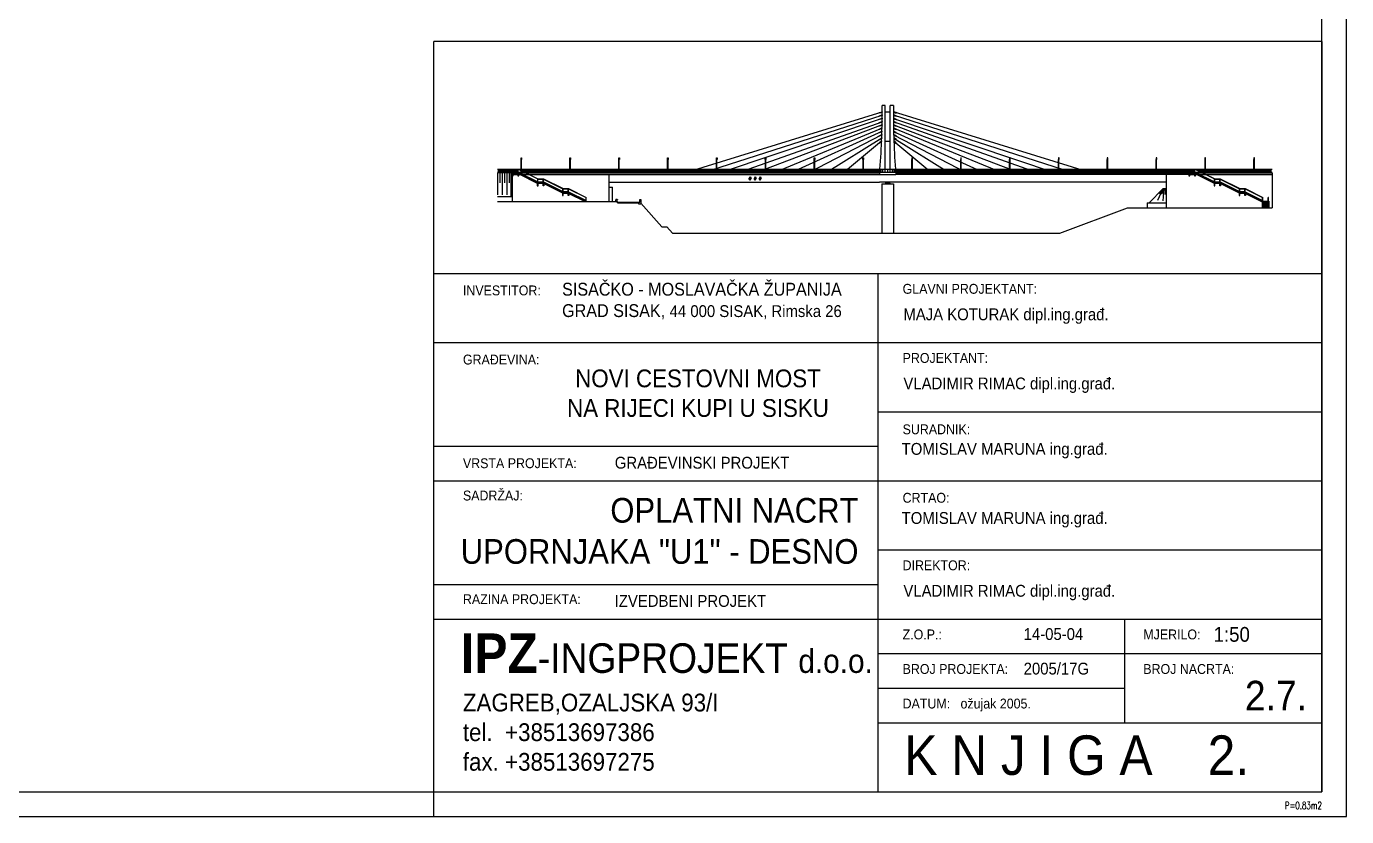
# Model space of a CAD drawing. Extents: x 4294 to 9958, y 64482 to 68154.
# Drawn here: x 8620 to 9958, y 64482 to 65282 of the extents above; entities that cross this region are included whole.
import ezdxf
from ezdxf.enums import TextEntityAlignment as Align

# ---------------------------------------------------------------- set-up
doc = ezdxf.new("R2010")
doc.units = 0
doc.header["$LTSCALE"] = 50
for name, color, linetype in [('BETON', 7, 'CONTINUOUS'), ('BETON tan', 40, 'CONTINUOUS'), ('FILE', 8, 'CONTINUOUS'), ('KOLNIK', 5, 'CONTINUOUS'), ('Lezajevi', 8, 'CONTINUOUS'), ('POM', 9, 'CONTINUOUS'), ('SRAFURA', 8, 'CONTINUOUS'), ('TEKST', 7, 'CONTINUOUS')]:
    doc.layers.add(name, color=color, linetype=linetype)
doc.styles.add('KOTE', font='romans.shx', dxfattribs={"width": 0.7})
doc.styles.get("Standard").update_dxf_attribs({"font": 'romans.shx', "width": 0.9})

# ---------------------------------------------------------------- blocks, each defined once
blk = doc.blocks.new('A$C10FF7760')
at = {"layer": 'POM'}
for p, q in [((-10, 110), (-10, 400)), ((-10, 400), (5, 400)), ((-10, 399), (5, 399)), ((-10, 398), (5, 398)), ((-10, 18), (-10, 105)), ((-10, 0), (-10, 15)), ((5, 110), (5, 400)), ((5, 18), (5, 105)), ((5, 0), (5, 15))]:
    blk.add_line(p, q, dxfattribs=at)
for points in [[(7, 400), (-12, 400), (-12, 460), (7, 460)], [(-10, 457), (5, 457), (5, 402), (-10, 402)]]:
    blk.add_lwpolyline(points, close=True, dxfattribs=at)
blk = doc.blocks.new('A$C164337F3')
at = {"layer": 'POM'}
for p, q in [((38, 0), (38, 87)), ((76, 0), (76, 87)), ((114, 0), (114, 87)), ((152, 0), (152, 87)), ((190, 0), (190, 87)), ((228, 0), (228, 87)), ((267, 0), (267, 87)), ((305, 0), (305, 87)), ((343, 0), (343, 87)), ((381, 0), (381, 87)), ((419, 0), (419, 87)), ((457, 0), (457, 87))]:
    blk.add_line(p, q, dxfattribs=at)
blk = doc.blocks.new('A$C49D84F91')
at = {"layer": 'POM'}
for p, q in [((-500, 0), (-500, 105)), ((-495, 0), (-495, 105)), ((-495, 18), (0, 18)), ((-495, 15), (0, 15))]:
    blk.add_line(p, q, dxfattribs=at)
at = {"layer": 'SRAFURA'}
blk.add_blockref('A$C164337F3', (-495, 18), dxfattribs=at)
blk = doc.blocks.new('A$C133E7977')
at = {"layer": 'POM'}
for p, q in [((0, 18), (495, 18)), ((0, 15), (495, 15)), ((495, 0), (495, 105)), ((500, 0), (500, 105))]:
    blk.add_line(p, q, dxfattribs=at)
at = {"layer": 'SRAFURA'}
blk.add_blockref('A$C164337F3', (0, 18), dxfattribs=at)
blk = doc.blocks.new('A$C72ED04D8')
at = {"layer": 'SRAFURA'}
for p in [(0, 0), (500, 0), (1000, 0)]:
    blk.add_blockref('A$C133E7977', p, dxfattribs=at)
blk = doc.blocks.new('A$C5AD1124D')
at = {"layer": 'POM'}
for p, q in [((-500, -105), (-500, 0)), ((-495, -105), (-495, 0)), ((-457, -87), (-457, 0)), ((-419, -87), (-419, 0)), ((-381, -87), (-381, 0)), ((-343, -87), (-343, 0)), ((-305, -87), (-305, 0)), ((-267, -87), (-267, 0)), ((-228, -87), (-228, 0)), ((-190, -87), (-190, 0)), ((-152, -87), (-152, 0)), ((-114, -87), (-114, 0)), ((-76, -87), (-76, 0)), ((-38, -87), (-38, 0)), ((-495, -87), (0, -87)), ((-495, -90), (0, -90))]:
    blk.add_line(p, q, dxfattribs=at)
blk = doc.blocks.new('A$C38323F23')
at = {"layer": 'Lezajevi'}
for p, q in [((-63, 43), (-69, 50)), ((-69, 50), (70, 50)), ((0, 20), (-65, 20)), ((-65, 20), (-65, 0)), ((-65, 0), (65, 0)), ((-58, 43), (-63, 43)), ((-58, 43), (-62, 43)), ((-58, 43), (-58, 39)), ((-58, 43), (58, 43)), ((-58, 39), (58, 39)), ((-58, 25), (-58, 20)), ((-58, 25), (58, 25)), ((-54, 25), (-54, 39)), ((65, 20), (0, 20)), ((54, 25), (54, 39)), ((58, 43), (58, 39)), ((58, 43), (63, 43)), ((58, 25), (58, 20)), ((59, 43), (63, 43)), ((63, 43), (70, 50)), ((65, 20), (65, 0))]:
    blk.add_line(p, q, dxfattribs=at)
blk = doc.blocks.new('A$C42A04A62')
at = {"layer": 'POM'}
h = blk.add_hatch(color=256, dxfattribs=at)
h.paths.add_polyline_path([(2932.6, -427.8), (2932.6, -431.2), (2914.2, -436.9), (2913.2, -433.7)])
h.paths.add_polyline_path([(2932.6, -475.2), (2914.4, -481.3), (2913.3, -478.2), (2932.6, -471.7)])
h.paths.add_polyline_path([(2932.7, -453.2), (2914.3, -459.1), (2913.3, -455.9), (2932.7, -449.8)])
h = blk.add_hatch(color=256, dxfattribs=at)
h.paths.add_polyline_path([(3008.8, -427.8), (3008.8, -431.2), (3027.2, -436.9), (3028.2, -433.7)])
h.paths.add_polyline_path([(3008.8, -475.2), (3027, -481.3), (3028.1, -478.2), (3008.8, -471.7)])
h.paths.add_polyline_path([(3008.7, -453.2), (3027.1, -459.1), (3028.1, -455.9), (3008.7, -449.8)])
h = blk.add_hatch(color=256, dxfattribs=at)
h.paths.add_polyline_path([(2930.8, -585.4), (2914, -594.1), (2912.5, -591.1), (2930.9, -581.6)])
h.paths.add_polyline_path([(2931.3, -563.3), (2914, -571.2), (2912.7, -568.2), (2931.4, -559.7)])
h.paths.add_polyline_path([(2931.8, -541.3), (2914.1, -548.5), (2912.9, -545.5), (2931.9, -537.7)])
h.paths.add_polyline_path([(2932.2, -519.3), (2914.3, -526), (2913.1, -522.9), (2932.2, -515.7)])
h.paths.add_polyline_path([(2932.5, -497.2), (2914.4, -503.6), (2913.3, -500.5), (2932.5, -493.7)])
h = blk.add_hatch(color=256, dxfattribs=at)
h.paths.add_polyline_path([(3010.7, -585.4), (3027.4, -594.1), (3029, -591.1), (3010.6, -581.6)])
h.paths.add_polyline_path([(3010.1, -563.3), (3027.4, -571.2), (3028.8, -568.2), (3010, -559.7)])
h.paths.add_polyline_path([(3009.6, -541.3), (3027.3, -548.5), (3028.5, -545.5), (3009.5, -537.7)])
h.paths.add_polyline_path([(3009.2, -519.3), (3027.1, -526), (3028.3, -522.9), (3009.2, -515.7)])
h.paths.add_polyline_path([(3009, -497.2), (3027.1, -503.6), (3028.2, -500.5), (3008.9, -493.7)])
h = blk.add_hatch(color=256, dxfattribs=at)
h.paths.add_polyline_path([(2929.3, -629.7), (2915.1, -641.4), (2913, -638.8), (2929.4, -625.3)])
h.paths.add_polyline_path([(2930.1, -607.5), (2914.2, -617.4), (2912.4, -614.6), (2930.2, -603.5)])
h = blk.add_hatch(color=256, dxfattribs=at)
h.paths.add_polyline_path([(3012.2, -629.7), (3026.3, -641.4), (3028.4, -638.8), (3012, -625.3)])
h.paths.add_polyline_path([(3011.4, -607.5), (3027.2, -617.4), (3029, -614.6), (3011.2, -603.5)])
for points in [[(2040.3, -870.5), (2040.3, -887.2), (2034.8, -878.9)], [(2108.9, -887.2), (2108.9, -870.5), (2114.5, -878.9)], [(1289.9, -1051.6), (1289.9, -1043.1), (1144.7, -1043.1), (1144.7, -1038.7), (1296, -1038.7), (1296, -1021), (1302.6, -1021), (1302.6, -1051.6)]]:
    blk.add_hatch(color=256, dxfattribs=at).paths.add_polyline_path(points)
h = blk.add_hatch(dxfattribs=at)
h.set_pattern_fill('DOTS', color=256, scale=13.728, style=0)
h.set_pattern_definition([(0, (698.3724, -4210.1642), (0.429, 0.858), [0, -0.858])])
h.paths.add_polyline_path([(2074.6, -887.2), (2080.1, -878.9), (2074.6, -870.5), (2069.1, -878.9)])
for p, q in [((1599.5, -839.6), (2932.6, -429.5)), ((2913.2, -433.7), (2932.6, -427.8)), ((2914.2, -436.9), (2913.2, -433.7)), ((2932.6, -431.2), (2914.2, -436.9)), ((2954.2, -385.5), (2932.2, -385.5)), ((2932.6, -427.8), (2932.6, -431.2)), ((2954.2, -837.5), (2954.2, -385.5)), ((2954.2, -429.5), (2987.2, -429.5)), ((2954.2, -429.5), (2987.2, -429.5)), ((2987.2, -837.5), (2987.2, -385.5)), ((3009.2, -385.5), (2987.2, -385.5)), ((3008.8, -427.8), (3008.8, -431.2)), ((3028.2, -433.7), (3008.8, -427.8)), ((4342, -839.6), (3008.8, -429.5)), ((3008.8, -431.2), (3027.2, -436.9)), ((3027.2, -436.9), (3028.2, -433.7)), ((1719.5, -839.6), (2932.7, -451.5)), ((2932.6, -473.5), (1839.4, -839.6)), ((1959.1, -839.6), (2932.5, -495.5)), ((2932.2, -517.5), (2078.7, -839.6)), ((2913.1, -522.9), (2932.2, -515.7)), ((2914.3, -526), (2913.1, -522.9)), ((2913.3, -455.9), (2932.7, -449.8)), ((2914.3, -459.1), (2913.3, -455.9)), ((2913.3, -478.2), (2932.6, -471.7)), ((2914.4, -481.3), (2913.3, -478.2)), ((2913.3, -500.5), (2932.5, -493.7)), ((2914.4, -503.6), (2913.3, -500.5)), ((2932.7, -453.2), (2914.3, -459.1)), ((2932.2, -519.3), (2914.3, -526)), ((2932.6, -475.2), (2914.4, -481.3)), ((2932.5, -497.2), (2914.4, -503.6)), ((2932.2, -515.7), (2932.2, -519.3)), ((2932.5, -493.7), (2932.5, -497.2)), ((2932.6, -471.7), (2932.6, -475.2)), ((2932.7, -449.8), (2932.7, -453.2)), ((3028.1, -455.9), (3008.7, -449.8)), ((3008.7, -449.8), (3008.7, -453.2)), ((4221.9, -839.6), (3008.7, -451.5)), ((3008.7, -453.2), (3027.1, -459.1)), ((3028.1, -478.2), (3008.8, -471.7)), ((3008.8, -471.7), (3008.8, -475.2)), ((3008.8, -473.5), (4102.1, -839.6)), ((3008.8, -475.2), (3027, -481.3)), ((3028.2, -500.5), (3008.9, -493.7)), ((3008.9, -493.7), (3009, -497.2)), ((3982.3, -839.6), (3008.9, -495.5)), ((3009, -497.2), (3027.1, -503.6)), ((3028.3, -522.9), (3009.2, -515.7)), ((3009.2, -515.7), (3009.2, -519.3)), ((3009.2, -517.5), (3862.7, -839.6)), ((3009.2, -519.3), (3027.1, -526)), ((3027, -481.3), (3028.1, -478.2)), ((3027.1, -459.1), (3028.1, -455.9)), ((3027.1, -503.6), (3028.2, -500.5)), ((3027.1, -526), (3028.3, -522.9)), ((2198.1, -839.6), (2931.8, -539.5)), ((2931.4, -561.5), (2317.2, -839.6)), ((2930.8, -583.5), (2436, -839.6)), ((2930.1, -605.5), (2554.4, -839.6)), ((2912.4, -614.6), (2930.2, -603.5)), ((2914.2, -617.4), (2912.4, -614.6)), ((2912.5, -591.1), (2930.9, -581.6)), ((2914, -594.1), (2912.5, -591.1)), ((2912.7, -568.2), (2931.4, -559.7)), ((2914, -571.2), (2912.7, -568.2)), ((2912.9, -545.5), (2931.9, -537.7)), ((2914.1, -548.5), (2912.9, -545.5)), ((2931.3, -563.3), (2914, -571.2)), ((2930.8, -585.4), (2914, -594.1)), ((2931.8, -541.3), (2914.1, -548.5)), ((2930.1, -607.5), (2914.2, -617.4)), ((2930.2, -603.5), (2930.1, -607.5)), ((2930.9, -581.6), (2930.8, -585.4)), ((2931.4, -559.7), (2931.3, -563.3)), ((2931.9, -537.7), (2931.8, -541.3)), ((3028.5, -545.5), (3009.5, -537.7)), ((3009.5, -537.7), (3009.6, -541.3)), ((3743.3, -839.6), (3009.6, -539.5)), ((3009.6, -541.3), (3027.3, -548.5)), ((3028.8, -568.2), (3010, -559.7)), ((3010, -559.7), (3010.1, -563.3)), ((3010, -561.5), (3624.2, -839.6)), ((3010.1, -563.3), (3027.4, -571.2)), ((3029, -591.1), (3010.6, -581.6)), ((3010.6, -581.6), (3010.7, -585.4)), ((3010.6, -583.5), (3505.4, -839.6)), ((3010.7, -585.4), (3027.4, -594.1)), ((3011.2, -603.5), (3011.4, -607.5)), ((3029, -614.6), (3011.2, -603.5)), ((3011.3, -605.5), (3387, -839.6)), ((3011.4, -607.5), (3027.2, -617.4)), ((3027.2, -617.4), (3029, -614.6)), ((3027.3, -548.5), (3028.5, -545.5)), ((3027.4, -571.2), (3028.8, -568.2)), ((3027.4, -594.1), (3029, -591.1)), ((2929.3, -627.5), (2672.3, -839.6)), ((2913, -638.8), (2929.4, -625.3)), ((2915.1, -641.4), (2913, -638.8)), ((2929.3, -629.7), (2915.1, -641.4)), ((2929.4, -625.3), (2929.3, -629.7)), ((2954.2, -627.5), (2987.2, -627.5)), ((3028.4, -638.8), (3012, -625.3)), ((3012, -625.3), (3012.2, -629.7)), ((3012.1, -627.5), (3269.1, -839.6)), ((3012.2, -629.7), (3026.3, -641.4)), ((3026.3, -641.4), (3028.4, -638.8)), ((335.1, -839.6), (335.1, -989.8)), ((335.4, -815.4), (437.4, -815.4)), ((335.4, -816.5), (437.4, -816.5)), ((335.4, -835.6), (437.4, -835.6)), ((335.4, -836.3), (437.4, -836.3)), ((434.1, -839.6), (335.4, -839.6)), ((341.6, -835.6), (341.6, -816.5)), ((350.3, -835.6), (350.3, -816.5)), ((350.6, -839.6), (350.6, -909.2)), ((359, -835.6), (359, -816.5)), ((366, -839.6), (366, -989.8)), ((367.7, -835.6), (367.7, -816.5)), ((376.4, -835.6), (376.4, -816.5)), ((381.5, -839.6), (381.5, -909.2)), ((385.1, -835.6), (385.1, -816.5)), ((393.8, -835.6), (393.8, -816.5)), ((397, -839.6), (397, -989.8)), ((402.5, -835.6), (402.5, -816.5)), ((411.3, -835.6), (411.3, -816.5)), ((412.4, -839.6), (412.4, -909.2)), ((420, -835.6), (420, -816.5)), ((425.3, -839.6), (425.3, -1001)), ((425.3, -843.9), (434.1, -843.9)), ((425.3, -848.3), (434.1, -848.3)), ((425.3, -852.7), (434.1, -852.7)), ((425.3, -857), (434.1, -857)), ((425.3, -861.4), (434.1, -861.4)), ((425.3, -865.7), (434.1, -865.7)), ((425.3, -870.1), (434.1, -870.1)), ((425.3, -874.5), (434.1, -874.5)), ((425.3, -878.8), (434.1, -878.8)), ((425.3, -883.2), (434.1, -883.2)), ((425.3, -887.6), (434.1, -887.6)), ((428.7, -835.6), (428.7, -816.5)), ((434.1, -839.6), (480.9, -839.6)), ((434.1, -839.6), (434.1, -861.6)), ((434.1, -861.6), (439.6, -861.6)), ((434.1, -861.6), (434.1, -1034.3)), ((437.4, -815.4), (474.8, -815.4)), ((437.4, -839.6), (437.4, -815.4)), ((438.5, -816.5), (473.7, -816.5)), ((438.5, -839.6), (438.5, -816.5)), ((438.5, -835.6), (473.7, -835.6)), ((438.5, -836.3), (473.7, -836.3)), ((439.6, -845.1), (472.6, -845.1)), ((439.6, -861.6), (439.6, -845.1)), ((439.6, -852.8), (472.6, -852.8)), ((447.4, -835.6), (447.4, -816.5)), ((456.1, -835.6), (456.1, -816.5)), ((464.8, -835.6), (464.8, -816.5)), ((472.6, -845.1), (472.6, -861.6)), ((472.6, -861.6), (478.1, -861.6)), ((473.7, -839.6), (473.7, -816.5)), ((474.8, -815.4), (607.9, -881.4)), ((474.8, -815.4), (1124.9, -815.4)), ((474.8, -839.6), (474.8, -816.6)), ((474.8, -816.6), (606.8, -882)), ((474.8, -835.6), (513.1, -835.6)), ((474.8, -835.9), (606.8, -901.3)), ((474.8, -836.5), (606.8, -902)), ((475.6, -836.3), (514.5, -836.3)), ((477, -816.5), (1124.9, -816.5)), ((478.1, -839.6), (478.1, -842.9)), ((478.1, -842.9), (484.7, -842.9)), ((478.1, -861.6), (478.1, -847.3)), ((478.1, -847.3), (603.5, -910)), ((478.1, -852.8), (489, -852.8)), ((482.2, -839.6), (521.1, -839.6)), ((484.7, -842.9), (484.7, -846.2)), ((484.7, -846.2), (491.3, -846.2)), ((486.5, -821.2), (486.5, -816.5)), ((491.3, -846.2), (491.3, -849.5)), ((491.3, -849.5), (497.9, -849.5)), ((494.9, -825.3), (494.9, -816.5)), ((497.9, -849.5), (497.9, -852.8)), ((497.9, -852.8), (504.5, -852.8)), ((503.2, -829.5), (503.2, -816.5)), ((504.5, -852.8), (504.5, -856.1)), ((504.5, -852.8), (507.5, -852.8)), ((504.5, -856.1), (511.1, -856.1)), ((508.9, -852.8), (547.8, -852.8)), ((511.1, -856.1), (511.1, -859.4)), ((511.1, -859.4), (517.7, -859.4)), ((511.6, -833.6), (511.6, -816.5)), ((512.7, -834.2), (512.7, -816.5)), ((515.6, -835.6), (621.6, -835.6)), ((517, -836.3), (621.6, -836.3)), ((517.7, -859.4), (517.7, -862.7)), ((517.7, -862.7), (524.3, -862.7)), ((521.1, -835.6), (521.1, -816.5)), ((523.6, -839.6), (1303.6, -839.6)), ((524.3, -862.7), (524.3, -866)), ((524.3, -866), (530.9, -866)), ((529.5, -835.6), (529.5, -816.5)), ((530.9, -866), (530.9, -869.3)), ((530.9, -869.3), (537.5, -869.3)), ((537.5, -869.3), (537.5, -872.6)), ((537.5, -872.6), (544.1, -872.6)), ((537.9, -835.6), (537.9, -816.5)), ((544.1, -872.6), (544.1, -875.9)), ((544.1, -875.9), (550.7, -875.9)), ((546.2, -835.6), (546.2, -816.5)), ((550.2, -852.8), (2915.7, -852.8)), ((550.7, -875.9), (550.7, -879.2)), ((550.7, -879.2), (557.3, -879.2)), ((554.6, -835.6), (554.6, -816.5)), ((557.3, -879.2), (557.3, -882.5)), ((557.3, -882.5), (563.9, -882.5)), ((563, -835.6), (563, -816.5)), ((563.9, -882.5), (563.9, -885.8)), ((563.9, -885.8), (570.5, -885.8)), ((570.5, -885.8), (570.5, -889.1)), ((570.5, -889.1), (577.1, -889.1)), ((571.4, -835.6), (571.4, -816.5)), ((577.1, -889.1), (577.1, -892.4)), ((579.7, -835.6), (579.7, -816.5)), ((588.1, -835.6), (588.1, -816.5)), ((596.5, -835.6), (596.5, -816.5)), ((604.9, -835.6), (604.9, -816.5)), ((606.8, -905.6), (606.8, -882)), ((607.9, -881.4), (644.2, -881.4)), ((607.9, -882.5), (643.1, -882.5)), ((607.9, -905.6), (607.9, -882.5)), ((613.2, -835.6), (613.2, -816.5)), ((643.1, -905.6), (643.1, -882.5)), ((644.2, -881.4), (777.3, -947.4)), ((644.2, -905.6), (644.2, -882.6)), ((644.2, -882.6), (776.2, -948)), ((842.7, -815.4), (5566.7, -815.4)), ((844.9, -816.5), (5045.3, -816.5)), ((951.6, -839.6), (951.6, -816.5)), ((952.7, -839.6), (952.7, -816.5)), ((952.7, -835.6), (1061.6, -835.6)), ((952.7, -836.3), (1061.6, -836.3)), ((961.1, -835.6), (961.1, -816.5)), ((969.5, -835.6), (969.5, -816.5)), ((977.9, -835.6), (977.9, -816.5)), ((986.2, -835.6), (986.2, -816.5)), ((994.6, -835.6), (994.6, -816.5)), ((1003, -835.6), (1003, -816.5)), ((1011.4, -835.6), (1011.4, -816.5)), ((1019.7, -835.6), (1019.7, -816.5)), ((1028.1, -835.6), (1028.1, -816.5)), ((1036.5, -835.6), (1036.5, -816.5)), ((1044.9, -835.6), (1044.9, -816.5)), ((1053.2, -835.6), (1053.2, -816.5)), ((1061.6, -839.6), (1061.6, -816.5)), ((1062.7, -839.6), (1062.7, -816.5)), ((1062.7, -835.6), (1171.6, -835.6)), ((1062.7, -836.3), (1171.6, -836.3)), ((1089.7, -1034.3), (1089.7, -852.8)), ((1171.6, -839.6), (1171.6, -816.5)), ((1172.7, -839.6), (1172.7, -816.5)), ((1172.7, -835.6), (1281.6, -835.6)), ((1172.7, -836.3), (1281.6, -836.3)), ((1281.6, -839.6), (1281.6, -816.5)), ((1282.7, -839.6), (1282.7, -816.5)), ((1282.7, -835.6), (1391.6, -835.6)), ((1282.7, -836.3), (1391.6, -836.3)), ((1303.6, -839.6), (2915.7, -839.6)), ((1391.6, -839.6), (1391.6, -816.5)), ((1392.7, -839.6), (1392.7, -816.5)), ((2040.3, -868.6), (2033.1, -878.9)), ((2040.3, -889.2), (2033.1, -878.9)), ((2040.3, -870.5), (2034.8, -878.9)), ((2040.3, -887.2), (2034.8, -878.9)), ((2040.3, -868.6), (2047.5, -878.9)), ((2040.3, -870.5), (2040.3, -887.2)), ((2040.3, -870.5), (2045.8, -878.9)), ((2040.3, -887.2), (2045.8, -878.9)), ((2040.3, -889.2), (2047.5, -878.9)), ((2074.6, -868.6), (2067.4, -878.9)), ((2074.6, -889.2), (2067.4, -878.9)), ((2074.6, -870.5), (2069.1, -878.9)), ((2074.6, -887.2), (2069.1, -878.9)), ((2074.6, -868.6), (2081.8, -878.9)), ((2074.6, -870.5), (2080.1, -878.9)), ((2074.6, -889.2), (2081.8, -878.9)), ((2074.6, -887.2), (2080.1, -878.9)), ((2108.9, -868.6), (2101.7, -878.9)), ((2108.9, -889.2), (2101.7, -878.9)), ((2108.9, -870.5), (2103.4, -878.9)), ((2108.9, -887.2), (2103.4, -878.9)), ((2108.9, -868.6), (2116.1, -878.9)), ((2108.9, -887.2), (2108.9, -870.5)), ((2108.9, -870.5), (2114.5, -878.9)), ((2108.9, -887.2), (2114.5, -878.9)), ((2108.9, -889.2), (2116.1, -878.9)), ((2822.7, -835.6), (2917.9, -835.6)), ((2822.7, -836.3), (2917.9, -836.3)), ((2831.1, -835.6), (2831.1, -816.5)), ((2839.5, -835.6), (2839.5, -816.5)), ((2847.9, -835.6), (2847.9, -816.5)), ((2856.2, -835.6), (2856.2, -816.5)), ((2864.6, -835.6), (2864.6, -816.5)), ((2873, -835.6), (2873, -816.5)), ((2881.4, -835.6), (2881.4, -816.5)), ((2889.7, -835.6), (2889.7, -816.5)), ((2898.1, -835.6), (2898.1, -816.5)), ((2906.5, -835.6), (2906.5, -816.5)), ((2914.9, -835.6), (2914.9, -816.5)), ((3025.8, -837.5), (2915.7, -837.5)), ((2915.7, -837.5), (2915.7, -855)), ((3025.8, -855), (2915.7, -855)), ((2917.9, -837.5), (2917.9, -816.5)), ((2919, -837.5), (2919, -816.5)), ((2919, -835.6), (3022.5, -835.6)), ((2919, -836.3), (3022.5, -836.3)), ((2921.5, -835.6), (2921.5, -816.5)), ((2927, -835.6), (2927, -816.5)), ((2938.1, -835.6), (2938.1, -816.5)), ((2970.8, -835.6), (2970.8, -816.5)), ((3003.3, -835.6), (3003.3, -816.5)), ((3014.4, -835.6), (3014.4, -816.5)), ((3019.9, -835.6), (3019.9, -816.5)), ((3022.5, -837.5), (3022.5, -816.5)), ((3023.6, -837.5), (3023.6, -816.5)), ((3023.6, -835.6), (3137.9, -835.6)), ((3023.6, -836.3), (3137.9, -836.3)), ((3025.8, -837.5), (3025.8, -855)), ((3025.8, -839.6), (5005.7, -839.6)), ((5005.7, -852.8), (3025.8, -852.8)), ((3029, -835.6), (3029, -816.5)), ((3037.4, -835.6), (3037.4, -816.5)), ((3045.8, -835.6), (3045.8, -816.5)), ((3054.1, -835.6), (3054.1, -816.5)), ((3062.5, -835.6), (3062.5, -816.5)), ((3070.9, -835.6), (3070.9, -816.5)), ((3079.3, -835.6), (3079.3, -816.5)), ((3087.6, -835.6), (3087.6, -816.5)), ((3096, -835.6), (3096, -816.5)), ((3104.4, -835.6), (3104.4, -816.5)), ((3112.8, -835.6), (3112.8, -816.5)), ((3121.2, -835.6), (3121.2, -816.5)), ((3129.5, -835.6), (3129.5, -816.5)), ((4851.7, -852.8), (4851.7, -1076.3)), ((5005.7, -839.6), (5005.7, -861.6)), ((5049.7, -839.6), (5005.7, -839.6)), ((5005.7, -861.6), (5011.2, -861.6)), ((5007.9, -839.6), (5007.9, -816.5)), ((5009, -839.6), (5009, -816.5)), ((5009, -816.5), (5045.3, -816.5)), ((5009, -835.6), (5045.3, -835.6)), ((5009, -836.3), (5045.3, -836.3)), ((5011.2, -845.1), (5044.2, -845.1)), ((5011.2, -861.6), (5011.2, -845.1)), ((5011.2, -852.8), (5044.2, -852.8)), ((5018.8, -835.6), (5018.8, -816.5)), ((5027.2, -835.6), (5027.2, -816.5)), ((5035.5, -835.6), (5035.5, -816.5)), ((5044.2, -845.1), (5044.2, -861.6)), ((5044.2, -861.6), (5049.7, -861.6)), ((5045.3, -839.6), (5045.3, -816.5)), ((5046.4, -815.4), (5179.5, -881.4)), ((5046.4, -816.6), (5178.4, -882)), ((5046.4, -839.6), (5046.4, -816.6)), ((5046.4, -835.6), (5084.7, -835.6)), ((5046.4, -835.9), (5178.4, -901.3)), ((5046.4, -836.5), (5178.4, -902)), ((5047.2, -836.3), (5086.1, -836.3)), ((5048.6, -816.5), (5566.7, -816.5)), ((5049.7, -839.6), (5049.7, -842.9)), ((5049.7, -839.6), (5052.5, -839.6)), ((5049.7, -842.9), (5056.3, -842.9)), ((5049.7, -847.3), (5175.1, -910)), ((5049.7, -861.6), (5049.7, -847.3)), ((5049.7, -852.8), (5060.7, -852.8)), ((5053.8, -839.6), (5092.7, -839.6)), ((5054.8, -819.5), (5054.8, -816.5)), ((5056.3, -842.9), (5056.3, -846.2)), ((5056.3, -846.2), (5062.9, -846.2)), ((5062.9, -846.2), (5062.9, -849.5)), ((5062.9, -849.5), (5069.5, -849.5)), ((5063.2, -823.7), (5063.2, -816.5)), ((5069.5, -849.5), (5069.5, -852.8)), ((5069.5, -852.8), (5076.1, -852.8)), ((5071.5, -827.8), (5071.5, -816.5)), ((5076.1, -852.8), (5076.1, -856.1)), ((5076.1, -852.8), (5079.1, -852.8)), ((5076.1, -856.1), (5082.7, -856.1)), ((5079.9, -832), (5079.9, -816.5)), ((5080.5, -852.8), (5119.4, -852.8)), ((5082.7, -856.1), (5082.7, -859.4)), ((5082.7, -859.4), (5089.3, -859.4)), ((5087.2, -835.6), (5155.3, -835.6)), ((5088.3, -835.6), (5088.3, -816.5)), ((5088.6, -836.3), (5155.3, -836.3)), ((5089.3, -859.4), (5089.3, -862.7)), ((5089.3, -862.7), (5095.9, -862.7)), ((5095.2, -839.6), (5566.7, -839.6)), ((5095.9, -862.7), (5095.9, -866)), ((5095.9, -866), (5102.5, -866)), ((5096.7, -835.6), (5096.7, -816.5)), ((5102.5, -866), (5102.5, -869.3)), ((5102.5, -869.3), (5109.1, -869.3)), ((5105, -835.6), (5105, -816.5)), ((5109.1, -869.3), (5109.1, -872.6)), ((5109.1, -872.6), (5115.7, -872.6)), ((5113.4, -835.6), (5113.4, -816.5)), ((5115.7, -872.6), (5115.7, -875.9)), ((5115.7, -875.9), (5122.3, -875.9)), ((5121.8, -835.6), (5121.8, -816.5)), ((5121.8, -852.8), (5566.7, -852.8)), ((5122.3, -875.9), (5122.3, -879.2)), ((5122.3, -879.2), (5128.9, -879.2)), ((5128.9, -879.2), (5128.9, -882.5)), ((5128.9, -882.5), (5135.5, -882.5)), ((5130.2, -835.6), (5130.2, -816.5)), ((5135.5, -882.5), (5135.5, -885.8)), ((5135.5, -885.8), (5142.1, -885.8)), ((5138.6, -835.6), (5138.6, -816.5)), ((5142.1, -885.8), (5142.1, -889.1)), ((5142.1, -889.1), (5148.7, -889.1)), ((5146.9, -835.6), (5146.9, -816.5)), ((5148.7, -889.1), (5148.7, -892.4)), ((5155.3, -839.6), (5155.3, -816.5)), ((5156.4, -839.6), (5156.4, -816.5)), ((5156.4, -835.6), (5265.3, -835.6)), ((5156.4, -836.3), (5265.3, -836.3)), ((5178.4, -905.6), (5178.4, -882)), ((5179.5, -881.4), (5215.8, -881.4)), ((5179.5, -882.5), (5214.7, -882.5)), ((5179.5, -905.6), (5179.5, -882.5)), ((5214.7, -905.6), (5214.7, -882.5)), ((5215.8, -881.4), (5348.9, -947.4)), ((5215.8, -882.6), (5347.8, -948)), ((5215.8, -905.6), (5215.8, -882.6)), ((5265.3, -839.6), (5265.3, -816.5)), ((5266.4, -839.6), (5266.4, -816.5)), ((5266.4, -835.6), (5375.3, -835.6)), ((5266.4, -836.3), (5375.3, -836.3)), ((5375.3, -839.6), (5375.3, -816.5)), ((5376.4, -839.6), (5376.4, -816.5)), ((5376.4, -835.6), (5485.3, -835.6)), ((5376.4, -836.3), (5485.3, -836.3)), ((5485.3, -839.6), (5485.3, -816.5)), ((5486.4, -839.6), (5486.4, -816.5)), ((5486.4, -835.6), (5566.7, -835.6)), ((5486.4, -836.3), (5566.7, -836.3)), ((5494.8, -835.6), (5494.8, -816.5)), ((5503.2, -835.6), (5503.2, -816.5)), ((5511.5, -835.6), (5511.5, -816.5)), ((5519.9, -835.6), (5519.9, -816.5)), ((5528.3, -835.6), (5528.3, -816.5)), ((5536.7, -835.6), (5536.7, -816.5)), ((5545, -835.6), (5545, -816.5)), ((5553.4, -835.6), (5553.4, -816.5)), ((5561.8, -835.6), (5561.8, -816.5)), ((5566.7, -839.6), (5566.7, -1076.3)), ((425.3, -891.9), (434.1, -891.9)), ((425.3, -896.3), (434.1, -896.3)), ((425.3, -900.6), (434.1, -900.6)), ((425.3, -905), (434.1, -905)), ((425.3, -909.4), (434.1, -909.4)), ((425.3, -913.7), (434.1, -913.7)), ((425.3, -918.1), (434.1, -918.1)), ((425.3, -922.5), (434.1, -922.5)), ((425.3, -926.8), (434.1, -926.8)), ((425.3, -931.2), (434.1, -931.2)), ((425.3, -935.5), (434.1, -935.5)), ((425.3, -939.9), (434.1, -939.9)), ((425.3, -944.3), (434.1, -944.3)), ((425.3, -948.6), (434.1, -948.6)), ((425.3, -953), (434.1, -953)), ((425.3, -957.4), (434.1, -957.4)), ((425.3, -961.7), (434.1, -961.7)), ((425.3, -966.1), (434.1, -966.1)), ((425.3, -970.4), (434.1, -970.4)), ((425.3, -974.8), (434.1, -974.8)), ((425.3, -979.2), (434.1, -979.2)), ((577.1, -892.4), (583.7, -892.4)), ((583.7, -892.4), (583.7, -895.7)), ((583.7, -895.7), (590.3, -895.7)), ((590.3, -895.7), (590.3, -899)), ((590.3, -899), (596.9, -899)), ((596.9, -899), (596.9, -902.3)), ((596.9, -902.3), (603.5, -902.3)), ((603.5, -902.3), (603.5, -905.6)), ((603.5, -905.6), (647.5, -905.6)), ((603.5, -910), (603.5, -927.6)), ((603.5, -927.6), (609, -927.6)), ((607.9, -901.6), (643.1, -901.6)), ((607.9, -902.3), (643.1, -902.3)), ((609, -911.1), (642, -911.1)), ((609, -927.6), (609, -911.1)), ((642, -927.6), (642, -911.1)), ((647.5, -927.6), (642, -927.6)), ((644.2, -901.9), (776.2, -967.3)), ((644.2, -902.5), (776.2, -968)), ((647.5, -905.6), (647.5, -908.9)), ((647.5, -908.9), (654.1, -908.9)), ((647.5, -913.3), (647.5, -927.6)), ((647.5, -913.3), (772.9, -976)), ((654.1, -908.9), (654.1, -912.2)), ((654.1, -912.2), (660.7, -912.2)), ((660.7, -912.2), (660.7, -915.5)), ((660.7, -915.5), (667.3, -915.5)), ((667.3, -915.5), (667.3, -918.8)), ((667.3, -918.8), (673.9, -918.8)), ((673.9, -918.8), (673.9, -922.1)), ((673.9, -922.1), (680.5, -922.1)), ((680.5, -922.1), (680.5, -925.4)), ((680.5, -925.4), (687.1, -925.4)), ((687.1, -925.4), (687.1, -928.7)), ((687.1, -928.7), (693.7, -928.7)), ((693.7, -928.7), (693.7, -932)), ((693.7, -932), (700.3, -932)), ((700.3, -932), (700.3, -935.3)), ((700.3, -935.3), (706.9, -935.3)), ((706.9, -935.3), (706.9, -938.6)), ((706.9, -938.6), (713.5, -938.6)), ((713.5, -938.6), (713.5, -941.9)), ((713.5, -941.9), (720.1, -941.9)), ((720.1, -941.9), (720.1, -945.2)), ((720.1, -945.2), (726.7, -945.2)), ((726.7, -945.2), (726.7, -948.5)), ((726.7, -948.5), (733.3, -948.5)), ((733.3, -948.5), (733.3, -951.8)), ((733.3, -951.8), (739.9, -951.8)), ((739.9, -951.8), (739.9, -955.1)), ((739.9, -955.1), (746.5, -955.1)), ((746.5, -955.1), (746.5, -958.4)), ((746.5, -958.4), (753.1, -958.4)), ((753.1, -958.4), (753.1, -961.7)), ((753.1, -961.7), (759.7, -961.7)), ((759.7, -961.7), (759.7, -965)), ((759.7, -965), (766.3, -965)), ((766.3, -965), (766.3, -968.3)), ((766.3, -968.3), (772.9, -968.3)), ((772.9, -968.3), (772.9, -971.6)), ((772.9, -971.6), (816.9, -971.6)), ((772.9, -976), (772.9, -993.6)), ((776.2, -971.6), (776.2, -948)), ((777.3, -947.4), (813.6, -947.4)), ((777.3, -971.6), (777.3, -948.5)), ((777.3, -948.5), (812.5, -948.5)), ((777.3, -967.6), (812.5, -967.6)), ((777.3, -968.3), (812.5, -968.3)), ((778.4, -993.6), (778.4, -977.1)), ((778.4, -977.1), (811.4, -977.1)), ((811.4, -993.6), (811.4, -977.1)), ((812.5, -971.6), (812.5, -948.5)), ((813.6, -947.4), (933.5, -1007.3)), ((813.6, -971.6), (813.6, -948.6)), ((813.6, -948.6), (932.4, -1008)), ((813.6, -967.9), (932.4, -1027.3)), ((813.6, -968.5), (932.4, -1027.9)), ((816.9, -971.6), (816.9, -974.9)), ((816.9, -974.9), (823.5, -974.9)), ((816.9, -979.3), (816.9, -993.6)), ((816.9, -979.3), (926.8, -1034.3)), ((823.5, -974.9), (823.5, -978.2)), ((823.5, -978.2), (830.1, -978.2)), ((830.1, -978.2), (830.1, -981.5)), ((1089.7, -904.5), (2915.7, -904.5)), ((1089.7, -938.1), (1111.7, -938.1)), ((1111.7, -1034.3), (1111.7, -938.1)), ((4851.7, -904.5), (2915.7, -904.5)), ((2931.1, -915.5), (2931.1, -1247.3)), ((2931.1, -915.5), (3010.3, -915.5)), ((3010.3, -915.5), (3010.3, -1247.3)), ((4829.7, -948.5), (4735.8, -1042.4)), ((4829.7, -948.5), (4793.3, -1028.4)), ((4829.7, -948.5), (4804.3, -982.4)), ((4832.3, -948.5), (4823.3, -985.5)), ((4851.7, -948.5), (4829.7, -948.5)), ((4836.4, -948.5), (4829.8, -1029.9)), ((4844.6, -948.5), (4843.9, -987)), ((5148.7, -892.4), (5155.3, -892.4)), ((5155.3, -892.4), (5155.3, -895.7)), ((5155.3, -895.7), (5161.9, -895.7)), ((5161.9, -895.7), (5161.9, -899)), ((5161.9, -899), (5168.5, -899)), ((5168.5, -899), (5168.5, -902.3)), ((5168.5, -902.3), (5175.1, -902.3)), ((5175.1, -902.3), (5175.1, -905.6)), ((5175.1, -905.6), (5219.1, -905.6)), ((5175.1, -910), (5175.1, -927.6)), ((5175.1, -927.6), (5180.6, -927.6)), ((5179.5, -901.6), (5214.7, -901.6)), ((5179.5, -902.3), (5214.7, -902.3)), ((5180.6, -911.1), (5213.6, -911.1)), ((5180.6, -927.6), (5180.6, -911.1)), ((5213.6, -927.6), (5213.6, -911.1)), ((5219.1, -927.6), (5213.6, -927.6)), ((5215.8, -901.9), (5347.8, -967.3)), ((5215.8, -902.5), (5347.8, -968)), ((5219.1, -905.6), (5219.1, -908.9)), ((5219.1, -908.9), (5225.7, -908.9)), ((5219.1, -913.3), (5219.1, -927.6)), ((5219.1, -913.3), (5344.5, -976)), ((5225.7, -908.9), (5225.7, -912.2)), ((5225.7, -912.2), (5232.3, -912.2)), ((5232.3, -912.2), (5232.3, -915.5)), ((5232.3, -915.5), (5238.9, -915.5)), ((5238.9, -915.5), (5238.9, -918.8)), ((5238.9, -918.8), (5245.5, -918.8)), ((5245.5, -918.8), (5245.5, -922.1)), ((5245.5, -922.1), (5252.1, -922.1)), ((5252.1, -922.1), (5252.1, -925.4)), ((5252.1, -925.4), (5258.7, -925.4)), ((5258.7, -925.4), (5258.7, -928.7)), ((5258.7, -928.7), (5265.3, -928.7)), ((5265.3, -928.7), (5265.3, -932)), ((5265.3, -932), (5271.9, -932)), ((5271.9, -932), (5271.9, -935.3)), ((5271.9, -935.3), (5278.5, -935.3)), ((5278.5, -935.3), (5278.5, -938.6)), ((5278.5, -938.6), (5285.1, -938.6)), ((5285.1, -938.6), (5285.1, -941.9)), ((5285.1, -941.9), (5291.7, -941.9)), ((5291.7, -941.9), (5291.7, -945.2)), ((5291.7, -945.2), (5298.3, -945.2)), ((5298.3, -945.2), (5298.3, -948.5)), ((5298.3, -948.5), (5304.9, -948.5)), ((5304.9, -948.5), (5304.9, -951.8)), ((5304.9, -951.8), (5311.5, -951.8)), ((5311.5, -951.8), (5311.5, -955.1)), ((5311.5, -955.1), (5318.1, -955.1)), ((5318.1, -955.1), (5318.1, -958.4)), ((5318.1, -958.4), (5324.7, -958.4)), ((5324.7, -958.4), (5324.7, -961.7)), ((5324.7, -961.7), (5331.3, -961.7)), ((5331.3, -961.7), (5331.3, -965)), ((5331.3, -965), (5337.9, -965)), ((5337.9, -965), (5337.9, -968.3)), ((5337.9, -968.3), (5344.5, -968.3)), ((5344.5, -968.3), (5344.5, -971.6)), ((5344.5, -971.6), (5388.5, -971.6)), ((5344.5, -976), (5344.5, -993.6)), ((5347.8, -971.6), (5347.8, -948)), ((5348.9, -947.4), (5385.2, -947.4)), ((5348.9, -971.6), (5348.9, -948.5)), ((5348.9, -948.5), (5384.1, -948.5)), ((5348.9, -967.6), (5384.1, -967.6)), ((5348.9, -968.3), (5384.1, -968.3)), ((5350, -993.6), (5350, -977.1)), ((5350, -977.1), (5383, -977.1)), ((5383, -993.6), (5383, -977.1)), ((5384.1, -971.6), (5384.1, -948.5)), ((5385.2, -947.4), (5504, -1006.8)), ((5385.2, -971.6), (5385.2, -948.6)), ((5385.2, -948.6), (5502.9, -1007.4)), ((5385.2, -967.9), (5502.9, -1026.7)), ((5385.2, -968.5), (5502.9, -1027.4)), ((5388.5, -971.6), (5388.5, -974.9)), ((5388.5, -974.9), (5395.1, -974.9)), ((5388.5, -979.3), (5388.5, -993.6)), ((5388.5, -979.3), (5500.7, -1035.4)), ((5395.1, -974.9), (5395.1, -978.2)), ((5395.1, -978.2), (5401.7, -978.2)), ((5401.7, -978.2), (5401.7, -981.5)), ((335.4, -1001), (434.1, -1001)), ((335.4, -1034.3), (935.7, -1034.3)), ((425.3, -983.5), (434.1, -983.5)), ((425.3, -987.9), (434.1, -987.9)), ((425.3, -992.3), (434.1, -992.3)), ((425.3, -996.6), (434.1, -996.6)), ((772.9, -993.6), (778.4, -993.6)), ((816.9, -993.6), (811.4, -993.6)), ((830.1, -981.5), (836.7, -981.5)), ((836.7, -981.5), (836.7, -984.8)), ((836.7, -984.8), (843.3, -984.8)), ((843.3, -984.8), (843.3, -988.1)), ((843.3, -988.1), (849.9, -988.1)), ((849.9, -988.1), (849.9, -991.4)), ((849.9, -991.4), (856.5, -991.4)), ((856.5, -991.4), (856.5, -994.7)), ((856.5, -994.7), (863.1, -994.7)), ((863.1, -994.7), (863.1, -998)), ((863.1, -998), (869.7, -998)), ((869.7, -998), (869.7, -1001.3)), ((869.7, -1001.3), (876.3, -1001.3)), ((876.3, -1001.3), (876.3, -1004.6)), ((876.3, -1004.6), (882.9, -1004.6)), ((882.9, -1004.6), (882.9, -1007.9)), ((882.9, -1007.9), (889.5, -1007.9)), ((889.5, -1007.9), (889.5, -1011.2)), ((889.5, -1011.2), (896.1, -1011.2)), ((896.1, -1011.2), (896.1, -1014.5)), ((896.1, -1014.5), (902.7, -1014.5)), ((902.7, -1014.5), (902.7, -1017.8)), ((902.7, -1017.8), (909.3, -1017.8)), ((909.3, -1017.8), (909.3, -1021.1)), ((909.3, -1021.1), (915.9, -1021.1)), ((915.9, -1021.1), (915.9, -1024.4)), ((915.9, -1024.4), (922.5, -1024.4)), ((922.5, -1024.4), (922.5, -1027.7)), ((922.5, -1027.7), (929.1, -1027.7)), ((929.1, -1027.7), (929.1, -1031)), ((929.1, -1031), (935.7, -1031)), ((932.4, -1031), (932.4, -1008)), ((933.5, -1031), (933.5, -1007.3)), ((935.7, -1031), (935.7, -1034.3)), ((935.7, -1034.3), (1144.7, -1034.3)), ((1144, -1021.6), (1133.7, -1021.6)), ((1133.7, -1021.6), (1133.7, -1021.8)), ((1133.9, -1022), (1133.7, -1021.8)), ((1133.9, -1025.1), (1133.7, -1025.3)), ((1133.7, -1025.3), (1133.7, -1025.6)), ((1142.9, -1025.6), (1133.7, -1025.6)), ((1144, -1022), (1133.9, -1022)), ((1133.9, -1022), (1133.9, -1025.1)), ((1142.5, -1025.1), (1133.9, -1025.1)), ((1134.4, -1034), (1134.4, -1034.3)), ((1137, -1034), (1134.4, -1034)), ((1134.5, -1025.1), (1134.5, -1022)), ((1134.5, -1034), (1134.5, -1025.6)), ((1136.9, -1022), (1136.9, -1025.1)), ((1136.9, -1034), (1136.9, -1025.6)), ((1137, -1034), (1137, -1034.3)), ((1142.5, -1022.5), (1142, -1022)), ((1142.5, -1024.7), (1142, -1025.1)), ((1142.5, -1024.7), (1142.5, -1022.5)), ((1142.5, -1025.1), (1142.9, -1025.6)), ((1142.6, -1026.7), (1142.7, -1026.7)), ((1143.5, -1020.3), (1143.4, -1020.4)), ((1144, -1022), (1144, -1021.6)), ((1144.7, -1038.7), (1144.7, -1034.3)), ((1144.7, -1043.1), (1144.7, -1038.7)), ((1144.7, -1038.7), (1296, -1038.7)), ((1144.7, -1043.1), (1289.9, -1043.1)), ((1289.9, -1051.6), (1289.9, -1043.1)), ((1302.6, -1051.6), (1289.9, -1051.6)), ((1296, -1038.7), (1296, -1021)), ((1296, -1021), (1302.6, -1021)), ((1302.6, -1021), (1302.6, -1051.6)), ((1302.6, -1045.1), (1444.8, -1205.8)), ((4722.3, -1042.4), (4722.3, -1076.3)), ((4722.3, -1042.4), (4851.7, -1042.4)), ((5344.5, -993.6), (5350, -993.6)), ((5388.5, -993.6), (5383, -993.6)), ((5401.7, -981.5), (5408.3, -981.5)), ((5408.3, -981.5), (5408.3, -984.8)), ((5408.3, -984.8), (5414.9, -984.8)), ((5414.9, -984.8), (5414.9, -988.1)), ((5414.9, -988.1), (5421.5, -988.1)), ((5421.5, -988.1), (5421.5, -991.4)), ((5421.5, -991.4), (5428.1, -991.4)), ((5428.1, -991.4), (5428.1, -994.7)), ((5428.1, -994.7), (5434.7, -994.7)), ((5434.7, -994.7), (5434.7, -998)), ((5434.7, -998), (5441.3, -998)), ((5441.3, -998), (5441.3, -1001.3)), ((5441.3, -1001.3), (5447.9, -1001.3)), ((5447.9, -1001.3), (5447.9, -1004.6)), ((5447.9, -1004.6), (5454.5, -1004.6)), ((5454.5, -1004.6), (5454.5, -1007.9)), ((5454.5, -1007.9), (5461.1, -1007.9)), ((5461.1, -1007.9), (5461.1, -1011.2)), ((5461.1, -1011.2), (5467.7, -1011.2)), ((5467.7, -1011.2), (5467.7, -1014.5)), ((5467.7, -1014.5), (5474.3, -1014.5)), ((5474.3, -1014.5), (5474.3, -1017.8)), ((5474.3, -1017.8), (5480.9, -1017.8)), ((5480.9, -1017.8), (5480.9, -1021.1)), ((5480.9, -1021.1), (5487.5, -1021.1)), ((5487.5, -1021.1), (5487.5, -1024.4)), ((5487.5, -1024.4), (5494.1, -1024.4)), ((5494.1, -1024.4), (5494.1, -1027.7)), ((5494.1, -1027.7), (5500.7, -1027.7)), ((5500.7, -1027.7), (5500.7, -1035.4)), ((5500.7, -1031), (5502.9, -1031)), ((5500.7, -1034.2), (5502.9, -1034.2)), ((5500.7, -1035.4), (5500.7, -1076.3)), ((5500.7, -1037.4), (5502.9, -1037.4)), ((5500.7, -1040.6), (5502.9, -1040.6)), ((5500.7, -1043.9), (5502.9, -1043.9)), ((5500.7, -1047.1), (5502.9, -1047.1)), ((5500.7, -1050.3), (5502.9, -1050.3)), ((5500.7, -1053.5), (5502.9, -1053.5)), ((5500.7, -1056.7), (5502.9, -1056.7)), ((5500.7, -1060), (5502.9, -1060)), ((5500.7, -1063.2), (5502.9, -1063.2)), ((5500.7, -1066.4), (5502.9, -1066.4)), ((5500.7, -1069.6), (5502.9, -1069.6)), ((5502.9, -1031), (5502.9, -1007.4)), ((5502.9, -1007.4), (5504, -1007.4)), ((5502.9, -1076.3), (5502.9, -1031)), ((5504, -1052.1), (5502.9, -1052.1)), ((5504, -1076.3), (5504, -1006.8)), ((5504, -1031), (5541.4, -1031)), ((5504, -1034.2), (5541.4, -1034.2)), ((5504, -1037.4), (5541.4, -1037.4)), ((5504, -1040.6), (5541.4, -1040.6)), ((5504, -1043.9), (5541.4, -1043.9)), ((5504, -1047.1), (5541.4, -1047.1)), ((5504, -1050.3), (5541.4, -1050.3)), ((5504, -1053.5), (5541.4, -1053.5)), ((5504, -1056.7), (5541.4, -1056.7)), ((5504, -1060), (5541.4, -1060)), ((5504, -1063.2), (5541.4, -1063.2)), ((5504, -1066.4), (5541.4, -1066.4)), ((5504, -1069.6), (5541.4, -1069.6)), ((5542.5, -1007.4), (5541.4, -1007.4)), ((5541.4, -1076.3), (5541.4, -1007.9)), ((5542.5, -1052.1), (5541.4, -1052.1)), ((5542.5, -1076.3), (5542.5, -1007.4)), ((5542.5, -1031), (5544.7, -1031)), ((5542.5, -1034.2), (5544.7, -1034.2)), ((5542.5, -1037.4), (5544.7, -1037.4)), ((5542.5, -1040.6), (5544.7, -1040.6)), ((5542.5, -1043.9), (5544.7, -1043.9)), ((5542.5, -1047.1), (5544.7, -1047.1)), ((5542.5, -1050.3), (5544.7, -1050.3)), ((5542.5, -1053.5), (5544.7, -1053.5)), ((5542.5, -1056.7), (5544.7, -1056.7)), ((5542.5, -1060), (5544.7, -1060)), ((5542.5, -1063.2), (5544.7, -1063.2)), ((5542.5, -1066.4), (5544.7, -1066.4)), ((5542.5, -1069.6), (5544.7, -1069.6)), ((5544.7, -1031), (5544.7, -1076.3)), ((4132.4, -1247.3), (4590.6, -1076.3)), ((4590.6, -1076.3), (5566.7, -1076.3)), ((5500.7, -1072.8), (5502.9, -1072.8)), ((5504, -1072.8), (5541.4, -1072.8)), ((5542.5, -1072.8), (5544.7, -1072.8)), ((1444.8, -1205.8), (1477.8, -1205.8)), ((1477.8, -1205.8), (1516.2, -1247.3)), ((1516.2, -1247.3), (4132.4, -1247.3))]:
    blk.add_line(p, q, dxfattribs=at)
for centre, start, end in [((-1687.3, -451.8), 355.48661, 0.82252), ((7628.7, -451.8), 179.17748, 184.51339), ((-1687.3, -451.8), 355.21123, 355.22656), ((-1687.3, -451.8), 355.23477, 355.40844), ((7628.7, -451.8), 184.59156, 184.76523), ((7628.7, -451.8), 184.77347, 184.7888)]:
    blk.add_arc(centre, 4620, start, end, dxfattribs=at)
for points in [[(1143.4, -1020.4), (1144.6, -1021.7), (1142.5, -1023.6), (1143.7, -1025.1), (1142.6, -1026.7)], [(1143.5, -1020.3), (1144.7, -1021.8), (1142.6, -1023.5), (1143.8, -1025), (1142.7, -1026.7)]]:
    blk.add_spline(points, degree=3, dxfattribs=at)
at = {"layer": 'POM', "yscale": 0.2200000000011642, "zscale": 0.22}
for name, p, xscale in [('A$C10FF7760', (496.2, -839.6), 0.2199999999975262), ('A$C10FF7760', (826.2, -839.6), 0.2199999999975262), ('A$C10FF7760', (1156.2, -839.6), 0.2199999999975262), ('A$C10FF7760', (1486.2, -839.6), 0.2199999999975262), ('A$C10FF7760', (1816.2, -839.6), 0.2199999999975262), ('A$C10FF7760', (2146.2, -839.6), 0.2199999999975262), ('A$C10FF7760', (2476.2, -839.6), 0.2199999999975262), ('A$C10FF7760', (2806.2, -839.6), 0.2199999999975262), ('A$C10FF7760', (3135.2, -839.6), -0.2199999999975262), ('A$C10FF7760', (3465.2, -839.6), -0.2199999999975262), ('A$C10FF7760', (3795.2, -839.6), -0.2199999999975262), ('A$C10FF7760', (4125.2, -839.6), -0.2199999999975262), ('A$C10FF7760', (4455.2, -839.6), -0.2199999999975262), ('A$C10FF7760', (4785.2, -839.6), -0.2199999999975262), ('A$C10FF7760', (5115.2, -839.6), -0.2199999999975262), ('A$C10FF7760', (5445.2, -839.6), -0.2199999999975262), ('A$C5AD1124D', (731.6, -816.5), 0.2199999999975262), ('A$C5AD1124D', (841.6, -816.5), 0.2199999999975262), ('A$C5AD1124D', (951.6, -816.5), 0.2199999999975262), ('A$C164337F3', (1062.7, -835.6), 0.2199999999975262), ('A$C164337F3', (1172.7, -835.6), 0.2199999999975262), ('A$C164337F3', (1282.7, -835.6), 0.2199999999975262), ('A$C133E7977', (1392.7, -839.6), 0.2199999999975262), ('A$C133E7977', (1502.7, -839.6), 0.2199999999975262), ('A$C133E7977', (1612.7, -839.6), 0.2199999999975262), ('A$C72ED04D8', (1722.7, -839.6), 0.2199999999975262), ('A$C72ED04D8', (2052.7, -839.6), 0.2199999999975262), ('A$C72ED04D8', (2382.7, -839.6), 0.2199999999975262), ('A$C133E7977', (2712.7, -839.6), 0.2199999999975262), ('A$C49D84F91', (3247.9, -839.6), 0.2199999999975262), ('A$C49D84F91', (3357.9, -839.6), 0.2199999999975262), ('A$C49D84F91', (3467.9, -839.6), 0.2199999999975262), ('A$C49D84F91', (3577.9, -839.6), 0.2199999999975262), ('A$C49D84F91', (3687.9, -839.6), 0.2199999999975262), ('A$C49D84F91', (3797.9, -839.6), 0.2199999999975262), ('A$C49D84F91', (3907.9, -839.6), 0.2199999999975262), ('A$C49D84F91', (4017.9, -839.6), 0.2199999999975262), ('A$C49D84F91', (4127.9, -839.6), 0.2199999999975262), ('A$C49D84F91', (4237.9, -839.6), 0.2199999999975262), ('A$C49D84F91', (4347.9, -839.6), 0.2199999999975262), ('A$C49D84F91', (4457.9, -839.6), 0.2199999999975262), ('A$C49D84F91', (4567.9, -839.6), 0.2199999999975262), ('A$C49D84F91', (4677.9, -839.6), 0.2199999999975262), ('A$C49D84F91', (4787.9, -839.6), 0.2199999999975262), ('A$C49D84F91', (4897.9, -839.6), 0.2199999999975262), ('A$C49D84F91', (5007.9, -839.6), 0.2199999999975262), ('A$C164337F3', (5156.4, -835.6), 0.2199999999975262), ('A$C164337F3', (5266.4, -835.6), 0.2199999999975262), ('A$C164337F3', (5376.4, -835.6), 0.2199999999975262), ('A$C38323F23', (2970.7, -915.5), 0.2199999999975262)]:
    blk.add_blockref(name, p, dxfattribs=dict(at, xscale=xscale))

msp = doc.modelspace()

# ---------------------------------------------------------------- linework, layer by layer
at = {"layer": 'BETON'}
for p, q in [((9932.6, 65266.61), (9032.6, 65266.61)), ((9032.6, 64506.61), (9032.6, 65266.61)), ((9932.6, 65266.61), (9932.6, 64506.61)), ((9032.6, 64506.61), (9932.6, 64506.61))]:
    msp.add_line(p, q, dxfattribs=at)
for points in [[(4294.49, 64481.61), (9957.6, 64481.61), (9957.6, 68153.83), (4294.49, 68153.83)], [(4419.49, 64506.61), (9932.6, 64506.61), (9932.6, 68128.83), (4419.49, 68128.83)]]:
    msp.add_lwpolyline(points, close=True, dxfattribs=at)
at = {"layer": 'BETON tan'}
for p, q in [((9032.6, 65031.61), (9932.6, 65031.61)), ((9482.6, 65031.61), (9482.6, 64891.61)), ((9032.6, 64961.61), (9482.6, 64961.61)), ((9482.6, 64961.61), (9932.6, 64961.61)), ((9482.6, 64891.61), (9932.6, 64891.61)), ((9482.6, 64891.61), (9482.6, 64716.61)), ((9032.6, 64856.61), (9482.6, 64856.61)), ((9032.6, 64821.61), (9482.6, 64821.61)), ((9482.6, 64821.61), (9932.6, 64821.61)), ((9482.6, 64751.61), (9932.6, 64751.61)), ((9032.6, 64716.61), (9482.6, 64716.61)), ((9482.6, 64716.61), (9482.6, 64681.61)), ((9032.6, 64681.61), (9482.6, 64681.61)), ((9482.6, 64681.61), (9482.6, 64506.61)), ((9482.6, 64681.61), (9932.6, 64681.61)), ((9732.46, 64681.61), (9732.46, 64576.61)), ((9482.6, 64646.61), (9932.6, 64646.61)), ((9482.6, 64611.61), (9732.46, 64611.61)), ((9482.6, 64576.61), (9932.6, 64576.61))]:
    msp.add_line(p, q, dxfattribs=at)
at = {"layer": 'FILE'}
msp.add_line((9032.6, 64481.61), (9032.6, 64506.61), dxfattribs=at)

# ---------------------------------------------------------------- block references
at = {"layer": 'POM', "xscale": 0.1499999999996362, "yscale": 0.1500000000014552, "zscale": 0.15}
msp.add_blockref('A$C42A04A62', (9047.01, 65259.66), dxfattribs=at)

# ---------------------------------------------------------------- texts
at = {"layer": 'FILE', "style": 'KOTE', "width": 0.7}
msp.add_text('P=0.83m2', height=7.5, dxfattribs=at).set_placement((9932.6, 64489.11), align=Align.RIGHT)
at = {"layer": 'KOLNIK', "insert": (9059.81, 64667.12), "char_height": 40, "width": 536.1455, "attachment_point": 1}
msp.add_mtext('{\\fArial|b1|i0|c238|p34;IPZ\\fArial|b0|i0|c238|p34;\\H0.75x;-INGPROJEKT \\H0.8x;d.o.o.}', dxfattribs=at)
at = {"layer": 'TEKST'}
for s, insert, char_height, width, attachment_point in [('{\\fArial CE|b0|i0|c0|p34;INVESTITOR:}', (9062.16, 65019.47), 10, 221.398, 1), ('{\\fArial|b0|i0|c238|p34;SISAČKO - MOSLAVAČKA ŽUPANIJA\\PGRAD SISAK, \\H0.923x;44 000 SISAK, Rimska 26}', (9162.65, 65022.19), 13, 454.1174, 1), ('{\\fArial CE|b0|i0|c0|p34;GLAVNI PROJEKTANT:}', (9507.71, 65021.08), 10, 221.398, 1), ('{\\fArial|b0|i0|c238|p34;MAJA KOTURAK dipl.ing.građ.}', (9508.51, 64996.27), 12, 454.1174, 1), ('{\\fArial CE|b0|i0|c238|p34;GRAĐEVINA:}', (9062.16, 64949.47), 10, 221.398, 1), ('{\\fArial CE|b0|i0|c0|p34;PROJEKTANT:}', (9507.71, 64951.08), 10, 221.398, 1), ('{\\fArial|b0|i0|c238|p34;NOVI CESTOVNI MOST\\PNA RIJECI KUPI U SISKU}', (9300.35, 64934.4), 18, 454.1174, 2), ('{\\fArial|b0|i0|c238|p34;VLADIMIR RIMAC dipl.ing.građ.}', (9508.51, 64926.27), 12, 454.1174, 1), ('{\\fArial CE|b0|i0|c0|p34;SURADNIK:}', (9507.71, 64878.83), 10, 221.398, 1), ('{\\fArial|b0|i0|c238|p34;TOMISLAV MARUNA ing.građ.}', (9506.72, 64859.99, 300), 12, 454.1174, 1), ('{\\fArial CE|b0|i0|c0|p34;VRSTA PROJEKTA:}', (9062.16, 64844.47), 10, 221.398, 1), ('{\\fArial CE|b0|i0|c238|p34;GRAĐEVINSKI PROJEKT}', (9216.02, 64845.98), 12, 454.1174, 1), ('{\\fArial|b0|i0|c238|p34;OPLATNI NACRT \\PUPORNJAKA "U1" - DESNO}', (9462.98, 64804.29), 25, 532.7406, 3), ('{\\fArial|b0|i0|c238|p34;SADRŽAJ:}', (9062.16, 64811.75), 10, 221.398, 1), ('{\\fArial CE|b0|i0|c0|p34;CRTAO:}', (9507.71, 64809.47), 10, 221.398, 1), ('{\\fArial|b0|i0|c238|p34;TOMISLAV MARUNA ing.građ.}', (9506.72, 64789.99, 300), 12, 454.1174, 1), ('{\\fArial CE|b0|i0|c0|p34;DIREKTOR:}', (9507.71, 64741.08), 10, 221.398, 1), ('{\\fArial|b0|i0|c238|p34;VLADIMIR RIMAC dipl.ing.građ.}', (9508.51, 64716.27), 12, 454.1174, 1), ('{\\fArial CE|b0|i0|c0|p34;RAZINA PROJEKTA:}', (9062.16, 64706.75), 10, 221.398, 1), ('{\\fArial|b0|i0|c238|p34;IZVEDBENI PROJEKT}', (9215.95, 64705.98), 12, 454.1174, 1), ('{\\fArial|b0|i0|c238|p34;Z.O.P.:}', (9507.71, 64671.08), 10, 221.398, 1), ('{\\fArial|b0|i0|c238|p34;14-05-04}', (9630.36, 64672.46), 12, 454.1174, 1), ('{\\fArial CE|b0|i0|c0|p34;MJERILO:}', (9751.6, 64671.08), 10, 221.398, 1), ('{\\fArial|b0|i0|c238|p34;1:50}', (9822.86, 64673.63), 15, 343.4619, 1), ('{\\fArial CE|b0|i0|c0|p34;BROJ PROJEKTA:}', (9507.71, 64636.08), 10, 221.398, 1), ('{\\fArial|b0|i0|c238|p34;2005/17G}', (9630.36, 64637.46), 12, 454.1174, 1), ('{\\fArial CE|b0|i0|c0|p34;BROJ NACRTA:}', (9751.6, 64636.08), 10, 221.398, 1), ('{\\fArial|b0|i0|c238|p34;2.7.}', (9854.54, 64619.11), 30, 322.8213, 1), ('{\\fArial|b0|i0|c238|p34;ZAGREB,OZALJSKA 93/I\\Ptel.  +38513697386\\Pfax. +38513697275}', (9062.08, 64606.08), 18, 442.26, 1), ('{\\fArial|b0|i0|c238|p34;DATUM:   ožujak 2005.}', (9507.71, 64601.08), 10, 221.398, 1), ('{\\fArial|b0|i0|c238|p34;K N J I G A    2.}', (9509.51, 64563.82), 40, 399.3606, 1)]:
    msp.add_mtext(s, dxfattribs=dict(at, insert=insert, char_height=char_height, width=width, attachment_point=attachment_point))

doc.saveas('drawing.dxf')
